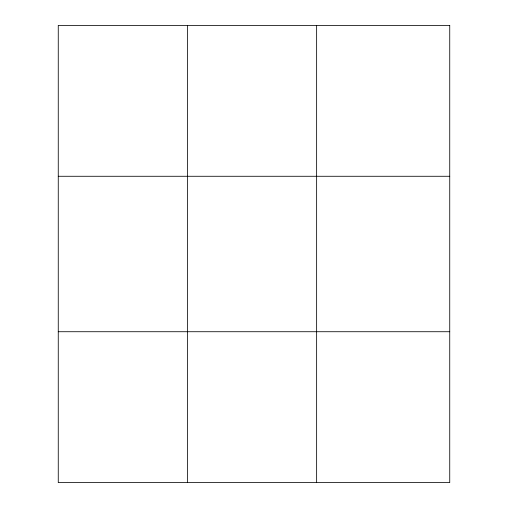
<?xml version="1.0" encoding="UTF-8"?>
<svg xmlns="http://www.w3.org/2000/svg" width="508" height="508" viewBox="0 0 508 508"><rect width="100%" height="100%" fill="white"/><g stroke="black" fill="none" stroke-linecap="round" stroke-linejoin="round"><path stroke-width="0.76" d="M187.446 25.4L187.446 482.6M316.636 25.4L316.636 482.6M58.261 176.276L449.739 176.276M58.261 331.724L449.739 331.724M449.739 25.4L449.739 482.6L58.261 482.6L58.261 25.4L449.739 25.4"/></g></svg>
